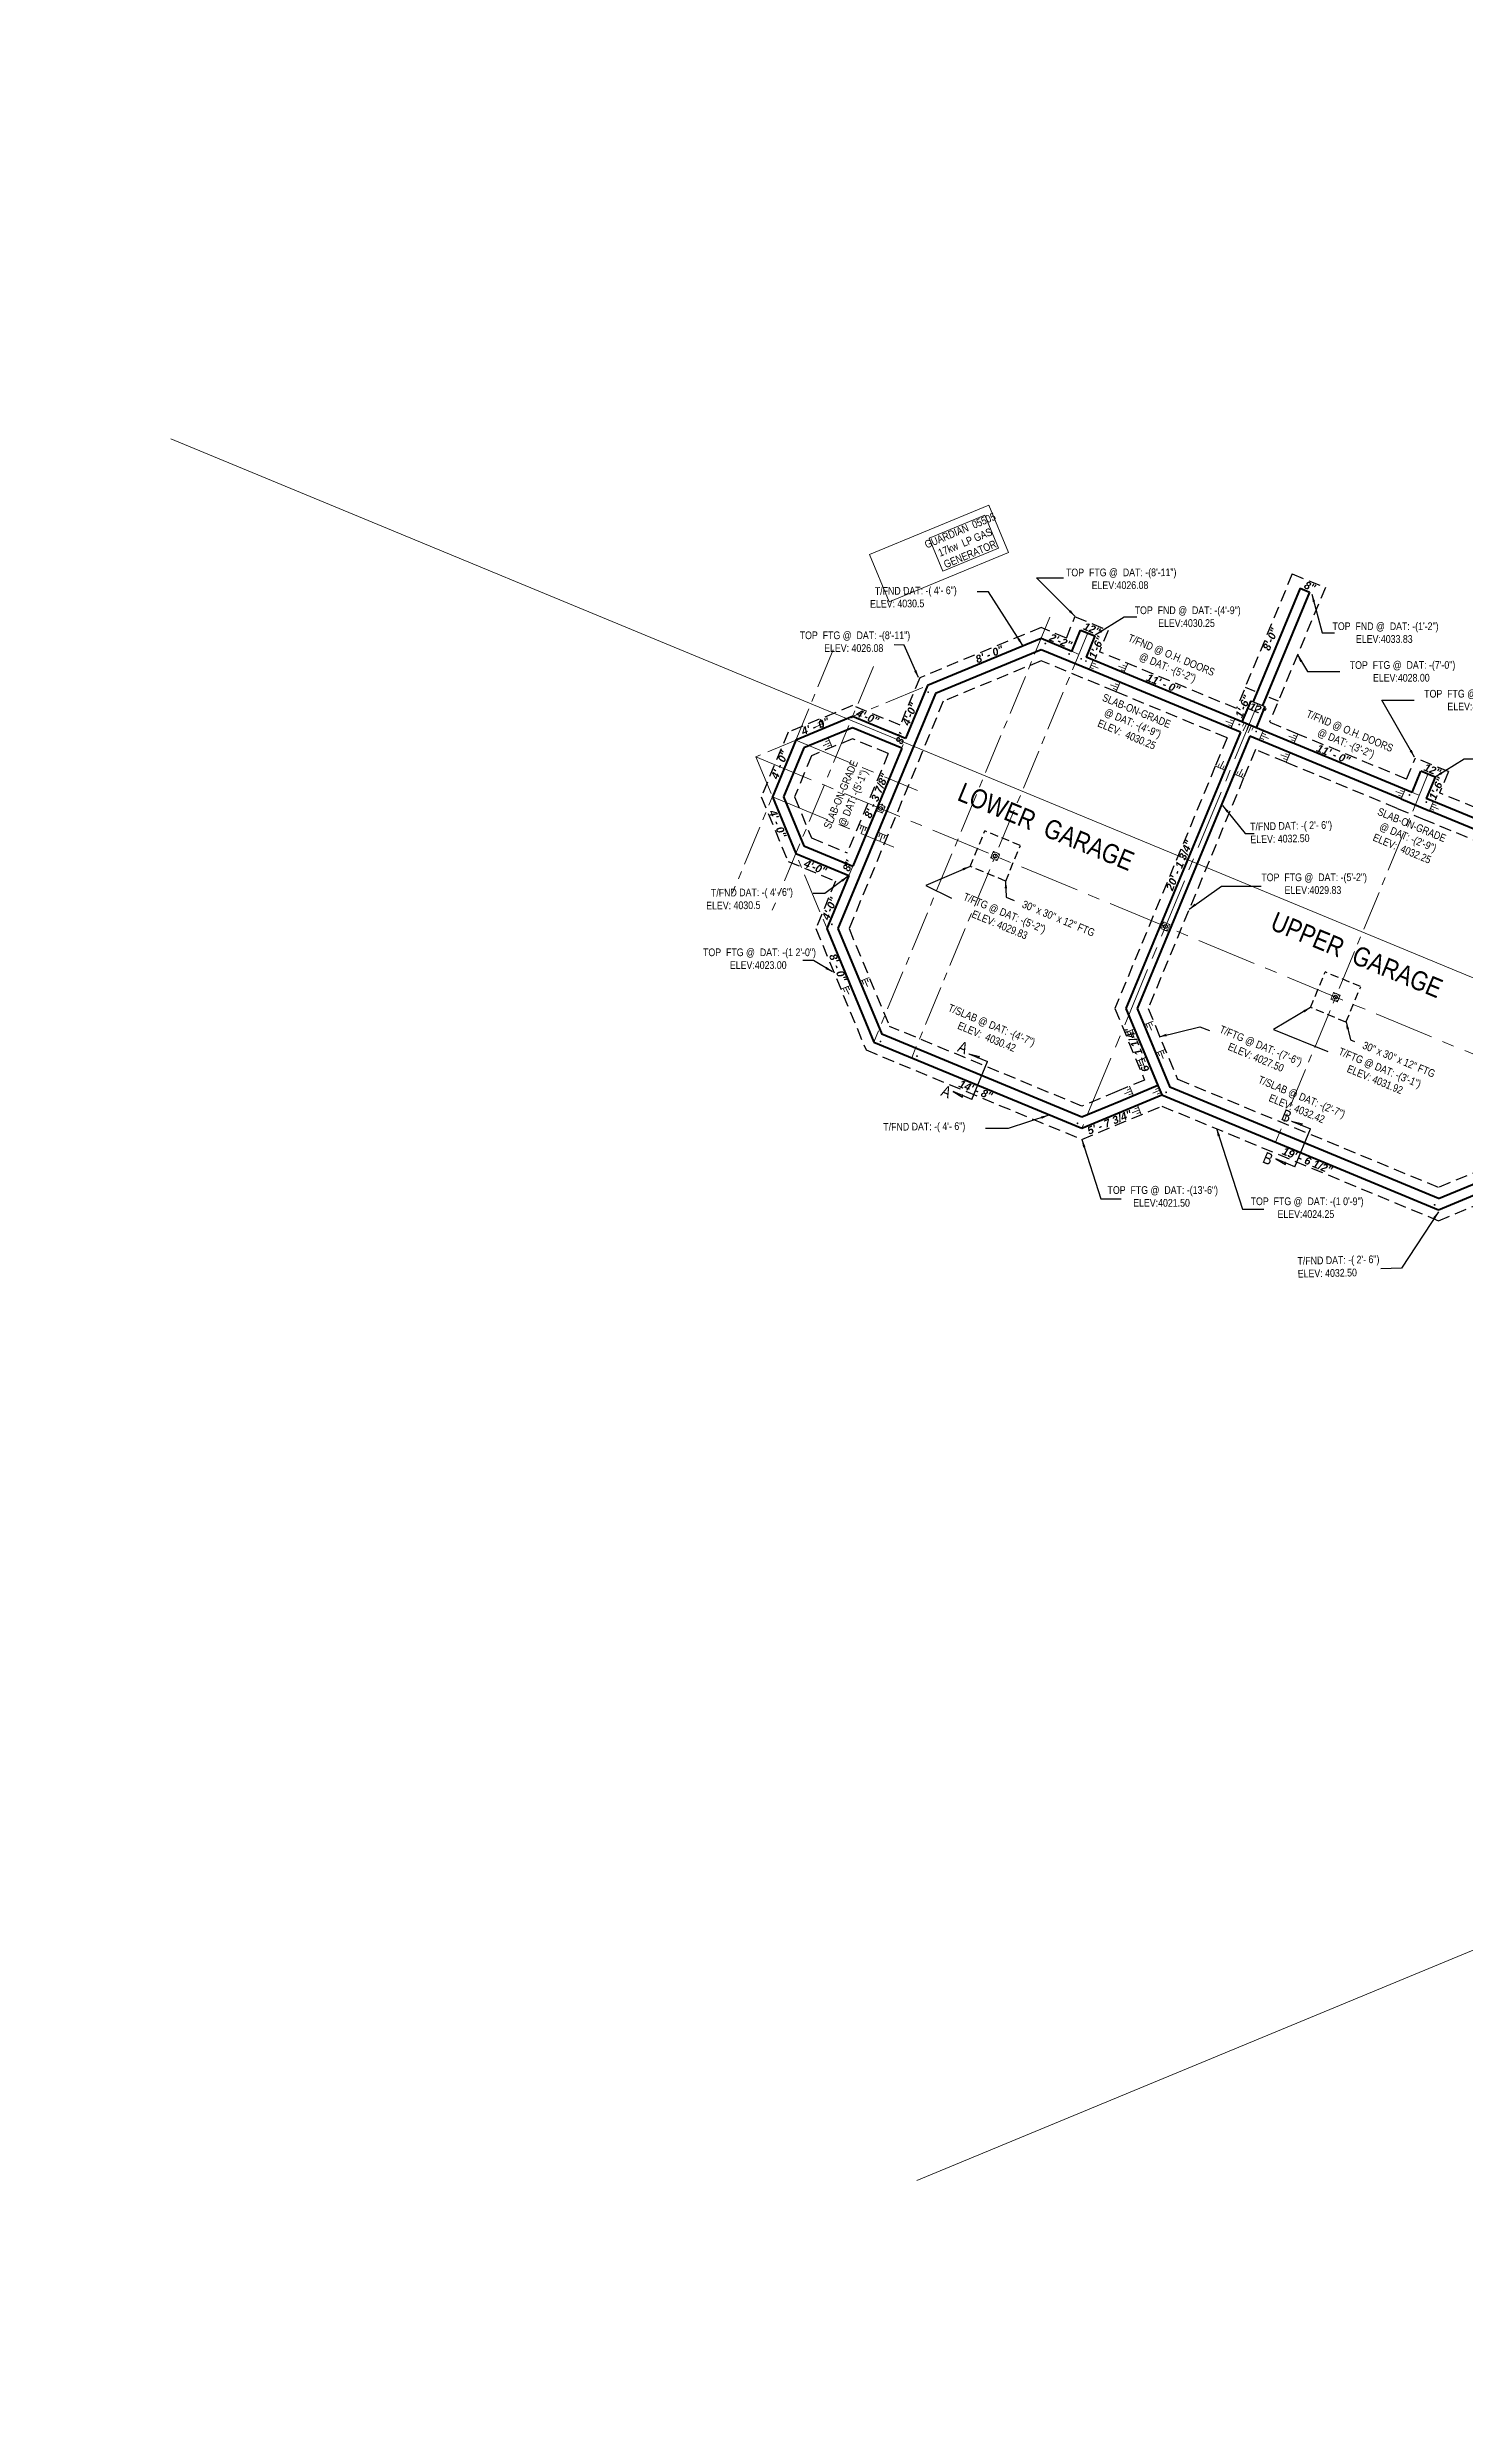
# Model space of a CAD drawing. Header units: inches. Extents: x 2775 to 28360, y 1488 to 9823.
# Drawn here: x 11336 to 12445, y 2918 to 4764 of the extents above; entities that cross this region are included whole.
import ezdxf

# ---------------------------------------------------------------- set-up
doc = ezdxf.new("R2010")
doc.units = ezdxf.units.IN
doc.header["$LTSCALE"] = 0.5
doc.header["$MEASUREMENT"] = 0
doc.header["$PDMODE"] = 1
doc.linetypes.add('CENTER', pattern=[2, 1.25, -0.25, 0.25, -0.25])
doc.linetypes.add('HIDDEN', pattern=[0.375, 0.25, -0.125])
doc.layers.get('Defpoints').update_dxf_attribs({"linetype": 'CONTINUOUS'})
for name, color, linetype, lineweight in [('CONCRETE', 7, 'CONTINUOUS', 30), ('FOOTING', 7, 'HIDDEN', 30), ('FOOTING TEXT', 7, 'CONTINUOUS', 9), ('FOUNDATION', 7, 'CONTINUOUS', 40), ('FOUNDATION TEXT', 7, 'CONTINUOUS', 9), ('GRID', 1, 'CENTER', 20), ('LAYOUT', 6, 'CONTINUOUS', 9), ('WALL FRAMING', 7, 'CONTINUOUS', 30)]:
    doc.layers.add(name, color=color, linetype=linetype, lineweight=lineweight)
doc.layers.add('HVAC', color=7, linetype='CONTINUOUS')
doc.layers.add('STEEL', color=5, linetype='CONTINUOUS')
doc.styles.add('ARCHENT', font='technical.ttf', dxfattribs={"height": 2})
doc.styles.add('ARCHENTLTD', font='technical.ttf', dxfattribs={"height": 6})
doc.styles.add('BEI', font='romans.shx', dxfattribs={"width": 0.75})
doc.dimstyles.new('ARCHENTLTD', dxfattribs={"dimtxt": 12, "dimasz": 6, "dimexe": 9, "dimexo": 3, "dimgap": 1, "dimtad": 0, "dimdec": 4, "dimzin": 1, "dimdsep": 46, "dimlunit": 4, "dimtxsty": 'ARCHENT', "dimcen": 6, "dimaunit": 1, "dimadec": 5, "dimazin": 0, "dimtfac": 1, "dimtdec": 4, "dimtofl": 0, "dimtmove": 0, "dimatfit": 3, "dimfxl": 1, "dimfrac": 2, "dimtolj": 1, "dimtzin": 0, "dimarcsym": 0})
doc.dimstyles.get("Standard").update_dxf_attribs({"dimscale": 50, "dimtxt": 0.18, "dimasz": 0.18, "dimexe": 0.18, "dimexo": 0.0625, "dimgap": 0.09, "dimtad": 0, "dimtoh": 1, "dimzin": 0, "dimdsep": 46, "dimtxsty": 'BEI', "dimcen": 0.09, "dimclrd": 256, "dimclre": 256, "dimclrt": 256, "dimadec": 1, "dimazin": 0, "dimtfac": 1, "dimtofl": 0, "dimtmove": 0, "dimatfit": 3, "dimfxl": 1, "dimtolj": 1, "dimtzin": 0, "dimlwd": -1, "dimlwe": -1, "dimarcsym": 0})

# ---------------------------------------------------------------- blocks, each defined once
blk = doc.blocks.new('*D34')
at = {"layer": 'Defpoints', "color": 0, "ltscale": 150}
for p in [(11336.4, 4496.8, -44590.3), (14529.7, 4138.2, -44590.3), (13445.9, 3646.6), (14529.7, 3176.8, -44590.3), (12016.7, 3096.3, -44590.3)]:
    blk.add_point(p, dxfattribs=at)
at = {"layer": 'LAYOUT', "ltscale": 150}
for start, end in [(9.2836, 15.9025), (344.1589, 350.7778)]:
    blk.add_arc((13368.6, 3656.8), 78, start, end, dxfattribs=at)
for points in [[(13442.1, 3677.6), (13445, 3678.6), (13440.6, 3686.6)], [(13445, 3635), (13442.1, 3636), (13440.6, 3627)]]:
    blk.add_solid(points, dxfattribs=at)
at = {"layer": 'LAYOUT', "color": 6, "ltscale": 150, "insert": (13446.5, 3656.8), "char_height": 6.25, "attachment_point": 5, "rotation": 270.0307, "style": 'BEI'}
blk.add_mtext('\\A1;45.0°', dxfattribs=at)
blk = doc.blocks.new('*D35')
at = {"layer": 'Defpoints', "color": 0, "ltscale": 150}
for p in [(13368.6, 4764.1, -44590.3), (14530, 4138.3, -44590.3), (13423.7, 3711.8), (12017, 3096.4, -44590.3), (13368.9, 2918.1, -44590.3)]:
    blk.add_point(p, dxfattribs=at)
at = {"layer": 'LAYOUT', "ltscale": 150}
for start, end in [(65.4639, 83.3705), (29.1593, 47.0659)]:
    blk.add_arc((13368.8, 3656.9), 77.7, start, end, dxfattribs=at)
for points in [[(13377.7, 3732.6), (13377.9, 3735.6), (13368.8, 3734.6)], [(13438, 3695.4), (13435.3, 3694.1), (13440.6, 3686.6)]]:
    blk.add_solid(points, dxfattribs=at)
at = {"layer": 'LAYOUT', "color": 6, "lineweight": 9, "ltscale": 150, "insert": (13412, 3721.5), "char_height": 6.25, "attachment_point": 5, "rotation": 326.2649, "style": 'BEI'}
blk.add_mtext('\\A1;67.5°', dxfattribs=at)
blk = doc.blocks.new('*D36')
at = {"layer": 'Defpoints', "color": 0, "ltscale": 150}
for p in [(13368.2, 4764.1, -44590.3), (12207, 4138.1, -44590.3), (13338.5, 3728.7), (14720.2, 3096.6, -44590.3), (13368.3, 2918.1, -44590.3)]:
    blk.add_point(p, dxfattribs=at)
at = {"layer": 'LAYOUT', "ltscale": 150}
for start, end in [(96.641, 114.5476), (132.9456, 150.8522)]:
    blk.add_arc((13368.3, 3656.9), 77.7, start, end, dxfattribs=at)
for points in [[(13359.2, 3735.6), (13359.4, 3732.6), (13368.3, 3734.6)], [(13301.8, 3694.1), (13299.1, 3695.4), (13296.5, 3686.6)]]:
    blk.add_solid(points, dxfattribs=at)
at = {"layer": 'LAYOUT', "color": 6, "lineweight": 9, "ltscale": 150, "insert": (13325.1, 3721.5), "char_height": 6.25, "attachment_point": 5, "rotation": 33.7466, "style": 'BEI'}
blk.add_mtext('\\A1;67.5°', dxfattribs=at)

msp = doc.modelspace()

# ---------------------------------------------------------------- hatches: boundary and pattern name
at = {"layer": 'STEEL', "linetype": 'Continuous', "lineweight": 20, "ltscale": 15}
h = msp.add_hatch(color=256, dxfattribs=at)
h.paths.add_polyline_path([(11986.44045, 4171.82422, 0.0846477943), (11986.41247, 4171.7013), (11987.06623, 4171.4305, 0.0846477943), (11987.13336, 4171.53721, 1)])
h.paths.add_polyline_path([(11987.06623, 4171.4305), (11986.41247, 4171.7013, 0.3013559045), (11986.62214, 4171.34385), (11986.66522, 4171.32601, 0.3013559045)])
h = msp.add_hatch(color=256, dxfattribs=at)
h.paths.add_polyline_path([(11984.91027, 4168.13004, -0.0846477943), (11984.97741, 4168.23675), (11985.63116, 4167.96595, -0.0846477943), (11985.60318, 4167.84303, -1)])
h.paths.add_polyline_path([(11985.63116, 4167.96595), (11984.97741, 4168.23675, -0.3013559045), (11985.37842, 4168.34124), (11985.4215, 4168.3234, -0.3013559045)])
h = msp.add_hatch(color=256, dxfattribs=at)
h.paths.add_polyline_path([(11989.27433, 4166.32239, 0.0846477943), (11989.30231, 4166.44532), (11988.64856, 4166.71611, 0.0846477943), (11988.58142, 4166.6094, 1)])
h.paths.add_polyline_path([(11988.64856, 4166.71611), (11989.30231, 4166.44532, 0.3013559045), (11989.09264, 4166.80276), (11989.04957, 4166.8206, 0.3013559045)])
h = msp.add_hatch(color=256, dxfattribs=at)
h.paths.add_polyline_path([(11990.80451, 4170.01657, -0.0846477943), (11990.73737, 4169.90986), (11990.08362, 4170.18066, -0.0846477943), (11990.1116, 4170.30358, -1)])
h.paths.add_polyline_path([(11990.08362, 4170.18066), (11990.73737, 4169.90986, -0.3013559045), (11990.33636, 4169.80537), (11990.29329, 4169.82321, -0.3013559045)])
h = msp.add_hatch(color=256, dxfattribs=at)
h.paths.add_polyline_path([(12074.57536, 4130.94136, -0.0846477943), (12074.6425, 4131.04806), (12075.29625, 4130.77727, -0.0846477943), (12075.26827, 4130.65434, -1)])
h.paths.add_polyline_path([(12075.29625, 4130.77727), (12074.6425, 4131.04806, -0.3013559045), (12075.0435, 4131.15256), (12075.08658, 4131.13471, -0.3013559045)])
h = msp.add_hatch(color=256, dxfattribs=at)
h.paths.add_polyline_path([(12076.10554, 4134.63553, 0.0846477943), (12076.07756, 4134.51261), (12076.73131, 4134.24182, 0.0846477943), (12076.79845, 4134.34852, 1)])
h.paths.add_polyline_path([(12076.73131, 4134.24182), (12076.07756, 4134.51261, 0.3013559045), (12076.28723, 4134.15516), (12076.3303, 4134.13732, 0.3013559045)])
h = msp.add_hatch(color=256, dxfattribs=at)
h.paths.add_polyline_path([(12078.93942, 4129.1337, 0.0846477943), (12078.9674, 4129.25663), (12078.31364, 4129.52742, 0.0846477943), (12078.24651, 4129.42072, 1)])
h.paths.add_polyline_path([(12078.31364, 4129.52742), (12078.9674, 4129.25663, 0.3013559045), (12078.75773, 4129.61407), (12078.71465, 4129.63192, 0.3013559045)])
h = msp.add_hatch(color=256, dxfattribs=at)
h.paths.add_polyline_path([(12080.4696, 4132.82788, -0.0846477943), (12080.40246, 4132.72118), (12079.74871, 4132.99197, -0.0846477943), (12079.77669, 4133.11489, -1)])
h.paths.add_polyline_path([(12079.74871, 4132.99197), (12080.40246, 4132.72118, -0.3013559045), (12080.00145, 4132.61668), (12079.95837, 4132.63453, -0.3013559045)])
h = msp.add_hatch(color=256, dxfattribs=at)
h.paths.add_polyline_path([(12209.1053, 4079.49272, 0.0846477943), (12209.07732, 4079.36979), (12209.73107, 4079.099, 0.0846477943), (12209.79821, 4079.2057, 1)])
h.paths.add_polyline_path([(12209.73107, 4079.099), (12209.07732, 4079.36979, 0.3013559045), (12209.28698, 4079.01235), (12209.33006, 4078.9945, 0.3013559045)])
h = msp.add_hatch(color=256, dxfattribs=at)
h.paths.add_polyline_path([(12207.57512, 4075.79854, -0.0846477943), (12207.64225, 4075.90524), (12208.29601, 4075.63445, -0.0846477943), (12208.26803, 4075.51153, -1)])
h.paths.add_polyline_path([(12208.29601, 4075.63445), (12207.64225, 4075.90524, -0.3013559045), (12208.04326, 4076.00974), (12208.08634, 4075.99189, -0.3013559045)])
h = msp.add_hatch(color=256, dxfattribs=at)
h.paths.add_polyline_path([(12211.93918, 4073.99089, 0.0846477943), (12211.96716, 4074.11381), (12211.3134, 4074.3846, 0.0846477943), (12211.24627, 4074.2779, 1)])
h.paths.add_polyline_path([(12211.3134, 4074.3846), (12211.96716, 4074.11381, 0.3013559045), (12211.75749, 4074.47126), (12211.71441, 4074.4891, 0.3013559045)])
h = msp.add_hatch(color=256, dxfattribs=at)
h.paths.add_polyline_path([(12213.46935, 4077.68506, -0.0846477943), (12213.40222, 4077.57836), (12212.74847, 4077.84915, -0.0846477943), (12212.77645, 4077.97208, -1)])
h.paths.add_polyline_path([(12212.74847, 4077.84915), (12213.40222, 4077.57836, -0.3013559045), (12213.00121, 4077.47386), (12212.95813, 4077.49171, -0.3013559045)])
h = msp.add_hatch(color=256, dxfattribs=at)
h.paths.add_polyline_path([(12342.11433, 4024.30813, 0.0846477943), (12342.08635, 4024.18521), (12342.74011, 4023.91441, 0.0846477943), (12342.80724, 4024.02112, 1)])
h.paths.add_polyline_path([(12342.74011, 4023.91441), (12342.08635, 4024.18521, 0.3013559045), (12342.29602, 4023.82776), (12342.3391, 4023.80992, 0.3013559045)])
h = msp.add_hatch(color=256, dxfattribs=at)
h.paths.add_polyline_path([(12340.58415, 4020.61395, -0.0846477943), (12340.65129, 4020.72066), (12341.30504, 4020.44987, -0.0846477943), (12341.27706, 4020.32694, -1)])
h.paths.add_polyline_path([(12341.30504, 4020.44987), (12340.65129, 4020.72066, -0.3013559045), (12341.0523, 4020.82515), (12341.09538, 4020.80731, -0.3013559045)])
h = msp.add_hatch(color=256, dxfattribs=at)
h.paths.add_polyline_path([(12344.94821, 4018.8063, 0.0846477943), (12344.97619, 4018.92923), (12344.32244, 4019.20002, 0.0846477943), (12344.2553, 4019.09331, 1)])
h.paths.add_polyline_path([(12344.32244, 4019.20002), (12344.97619, 4018.92923, 0.3013559045), (12344.76652, 4019.28667), (12344.72345, 4019.30451, 0.3013559045)])
h = msp.add_hatch(color=256, dxfattribs=at)
h.paths.add_polyline_path([(12346.47839, 4022.50048, -0.0846477943), (12346.41125, 4022.39377), (12345.7575, 4022.66457, -0.0846477943), (12345.78548, 4022.78749, -1)])
h.paths.add_polyline_path([(12345.7575, 4022.66457), (12346.41125, 4022.39377, -0.3013559045), (12346.01025, 4022.28928), (12345.96717, 4022.30712, -0.3013559045)])
at = {"layer": 'WALL FRAMING', "lineweight": 9, "ltscale": 150}
for points in [[(12117.00153, 4297.94498, 1), (12116.37653, 4297.94498, 1)], [(12135.57601, 4289.81808, 1), (12134.95101, 4289.81808, 1)], [(12144.94029, 4285.99351, 1), (12144.31529, 4285.99351, 1)], [(12148.7913, 4284.34034, 1), (12148.1663, 4284.34034, 1)], [(12025.32284, 4259.99862, 1), (12024.69784, 4259.99862, 1)], [(12268.5959, 4234.68429, 1), (12267.9709, 4234.68429, 1)], [(12281.81842, 4229.19938, 1), (12281.19342, 4229.19938, 1)], [(11988.92247, 4171.89905, 1), (11989.15468, 4172.47931, 1)], [(12401.6311, 4179.53824, 1), (12401.0061, 4179.53824, 1)], [(12414.8464, 4174.0605, 1), (12414.2214, 4174.0605, 1)], [(11950.09186, 4078.4872, 1), (11949.46686, 4078.4872, 1)], [(11988.04628, 3986.81184, 1), (11987.42128, 3986.81184, 1)], [(12016.67123, 3975.46344, 1), (12016.04623, 3975.46344, 1)], [(12211.4108, 3947.13197, 1), (12210.7858, 3947.13197, 1)], [(12142.15121, 3922.93535, 1), (12141.52621, 3922.93535, 1)], [(12421.27467, 3859.1403, 1), (12420.64967, 3859.1403, 1)], [(12421.27467, 3859.1403, 1), (12420.64967, 3859.1403, 1)], [(12421.30677, 3859.18546, 1), (12420.68177, 3859.18546, 1)], [(12421.30677, 3859.14031, 1), (12420.68177, 3859.14031, 1)]]:
    msp.add_hatch(color=256, dxfattribs=at).paths.add_polyline_path(points)

# ---------------------------------------------------------------- linework, layer by layer
at = {"layer": 'CONCRETE', "ltscale": 1.5}
msp.add_line((12277.25956, 4253.30447), (12288.34499, 4248.70955), dxfattribs=at)
at = {"layer": 'FOOTING', "ltscale": 75}
for p, q in [((12309.69133, 4352.44026), (12266.04598, 4247.14388)), ((12335.56854, 4341.74584), (12291.90857, 4236.41418)), ((12113.34958, 4310.49335), (12018.50455, 4271.23642)), ((12133.10559, 4302.29731), (12113.35223, 4310.49245)), ((12133.10559, 4302.29731), (12139.85573, 4318.91558)), ((12139.89873, 4318.93364), (12165.78877, 4308.29288)), ((12165.77377, 4308.23092), (12158.93036, 4291.5833)), ((12113.34507, 4284.5169), (12036.86627, 4252.86186)), ((12171.91485, 4260.23886), (12113.343, 4284.5169)), ((12266.04598, 4247.14388), (12158.93036, 4291.5833)), ((12018.50301, 4271.23488), (12003.11909, 4234.12307)), ((11965.96263, 4249.51286), (11915.49571, 4228.60878)), ((12036.86781, 4252.8634), (11963.19694, 4075.14141)), ((12003.11909, 4234.12307), (11965.96486, 4249.51286)), ((12258.72413, 4224.25642), (12171.91485, 4260.23886)), ((12272.90146, 4263.7441), (12280.32234, 4260.69357)), ((12291.42122, 4256.1311), (12298.79878, 4253.09836)), ((11915.49413, 4228.6072), (11894.59004, 4178.14028)), ((12314.0765, 4227.2173), (12291.90857, 4236.41418)), ((11933.86386, 4210.24063), (11920.56653, 4178.13805)), ((11965.96486, 4223.53637), (11933.86228, 4210.23905)), ((11993.92873, 4211.95243), (11961.80754, 4134.46397)), ((11993.92873, 4211.95243), (11965.96263, 4223.53637)), ((12258.72413, 4224.25642), (12249.53604, 4202.08975)), ((12280.89499, 4215.0666), (12271.70517, 4192.89573)), ((12304.90915, 4205.11273), (12280.89499, 4215.0666)), ((12399.05597, 4191.96159), (12314.0765, 4227.2173)), ((12249.53604, 4202.08975), (12171.01915, 4012.66419)), ((12271.70517, 4192.89573), (12197.0055, 4012.6794)), ((12391.75049, 4169.11699), (12304.90915, 4205.11273)), ((12399.05596, 4191.96159), (12405.95707, 4208.61081)), ((12431.81328, 4197.85906), (12405.95068, 4208.58876)), ((12431.81253, 4197.86391), (12424.91855, 4181.23189)), ((11894.59004, 4178.13805), (11915.49459, 4127.67001)), ((11920.56653, 4178.14028), (11933.86386, 4146.0377)), ((12531.67365, 4136.94205), (12424.91855, 4181.23189)), ((12391.75049, 4169.11699), (12413.92373, 4159.92619)), ((12524.77804, 4113.97707), (12413.92373, 4159.92619)), ((11933.86228, 4146.03928), (11961.80754, 4134.46397)), ((11915.49571, 4127.66955), (11952.61717, 4112.29333)), ((11952.61717, 4112.29333), (11937.22041, 4075.15052)), ((11937.22041, 4075.14808), (11976.47825, 3980.30567)), ((11963.19694, 4075.14385), (11994.84919, 3998.67569)), ((12171.01915, 4012.66419), (12194.23258, 3956.76587)), ((12197.0055, 4012.6794), (12220.05519, 3957.29475)), ((12145.20515, 3936.35407), (11994.84761, 3998.67727)), ((11976.48004, 3980.30388), (12145.19737, 3910.37737)), ((12194.23258, 3956.76587), (12172.57403, 3947.75213)), ((12423.99177, 3872.75711), (12220.05519, 3957.29475)), ((12172.57403, 3947.75213), (12145.18632, 3936.35406)), ((12145.21515, 3910.37738), (12207.77461, 3936.40658)), ((12207.75653, 3936.40656), (12423.98488, 3846.78006)), ((12423.98488, 3846.78006), (12593.40151, 3916.87419)), ((12524.17456, 3914.22549), (12423.99177, 3872.75711))]:
    msp.add_line(p, q, dxfattribs=at)
at = {"layer": 'FOOTING', "lineweight": 9, "ltscale": 75}
for p, q in [((12153.27984, 4282.96061), (12156.02779, 4281.75697)), ((12151.67499, 4279.29667), (12154.42294, 4278.09303)), ((12152.47741, 4281.12864), (12157.97332, 4278.72136)), ((12173.32351, 4263.63424), (12167.69712, 4265.71839)), ((12174.01823, 4265.5097), (12171.20503, 4266.55178)), ((12174.85634, 4267.32888), (12171.79069, 4259.93959)), ((12179.39123, 4278.26784), (12173.76484, 4280.35199)), ((12178.69651, 4276.39237), (12175.88332, 4277.43445)), ((12180.08595, 4280.1433), (12177.27275, 4281.18538)), ((12180.92405, 4281.96248), (12177.85841, 4274.57319)), ((12172.6288, 4261.75877), (12169.8156, 4262.80085)), ((11942.3259, 4235.21615), (11936.87372, 4232.7114)), ((11941.49098, 4237.03354), (11938.76489, 4235.78117)), ((11943.16081, 4233.39875), (11940.43472, 4232.14638)), ((11940.79726, 4238.91253), (11943.85454, 4231.51977)), ((12263.29602, 4235.29303), (12257.66963, 4237.37719)), ((12262.60131, 4233.41757), (12259.78811, 4234.45965)), ((12263.99074, 4237.1685), (12261.17754, 4238.21058)), ((12272.13276, 4236.088), (12270.87905, 4233.36253)), ((12273.94974, 4235.2522), (12271.44233, 4229.80125)), ((12275.76673, 4234.4164), (12274.51302, 4231.69092)), ((12277.64467, 4233.71312), (12275.13727, 4228.26217)), ((12279.46166, 4232.87732), (12278.20795, 4230.15184)), ((12286.34658, 4227.92196), (12289.09454, 4226.71832)), ((11948.38289, 4220.5781), (11942.93071, 4218.07336)), ((11947.54798, 4222.3955), (11944.82189, 4221.14313)), ((11949.21781, 4218.76071), (11946.49172, 4217.50834)), ((11946.85425, 4224.27448), (11949.91153, 4216.88172)), ((12284.74173, 4224.25802), (12287.48968, 4223.05438)), ((12285.54416, 4226.08999), (12291.04006, 4223.68271)), ((12306.47935, 4208.89722), (12300.85296, 4210.98138)), ((12307.17407, 4210.77269), (12304.36087, 4211.81477)), ((12308.01218, 4212.59187), (12304.94653, 4205.20258)), ((12312.54707, 4223.53082), (12306.92068, 4225.61498)), ((12311.85235, 4221.65536), (12309.03916, 4222.69744)), ((12313.24179, 4225.40629), (12310.42859, 4226.44837)), ((12314.07989, 4227.22547), (12311.01425, 4219.83618)), ((12249.68228, 4202.0291), (12257.07157, 4198.96345)), ((12251.56048, 4201.33325), (12252.81594, 4204.05792)), ((12253.37692, 4200.49627), (12255.88784, 4205.94561)), ((12255.19337, 4199.6593), (12256.44883, 4202.38397)), ((12264.31345, 4195.95553), (12271.70274, 4192.88988)), ((12266.19165, 4195.25968), (12267.44711, 4197.98435)), ((12268.0081, 4194.42271), (12270.51901, 4199.87205)), ((12269.82454, 4193.58573), (12271.08, 4196.3104)), ((12305.78464, 4207.02176), (12302.97144, 4208.06384)), ((12396.34422, 4180.20292), (12390.71782, 4182.28707)), ((12395.6495, 4178.32746), (12392.8363, 4179.36953)), ((12397.03893, 4182.07838), (12394.22574, 4183.12046)), ((12419.33494, 4172.68077), (12422.08289, 4171.47713)), ((11971.13817, 4156.57643), (11978.52746, 4153.51078)), ((11972.95735, 4155.73833), (11971.91528, 4152.92513)), ((11974.83282, 4155.04361), (11972.74866, 4149.41721)), ((11976.70828, 4154.34889), (11975.66621, 4151.53569)), ((12417.73008, 4169.01683), (12420.47804, 4167.81319)), ((12418.53251, 4170.8488), (12424.02842, 4168.44152)), ((11985.77177, 4150.50871), (11993.16106, 4147.44307)), ((11987.59095, 4149.67061), (11986.54888, 4146.85741)), ((11989.46642, 4148.97589), (11987.38227, 4143.3495)), ((11991.34188, 4148.28117), (11990.29981, 4145.46798)), ((11956.84836, 4027.72926), (11964.24111, 4030.78654)), ((11958.72734, 4028.42298), (11959.97971, 4025.69689)), ((11960.54474, 4029.2579), (11963.04948, 4023.80572)), ((11962.36213, 4030.09281), (11963.6145, 4027.36672)), ((11971.4864, 4033.78625), (11978.87916, 4036.84353)), ((11973.36538, 4034.47998), (11974.61776, 4031.75389)), ((11975.18278, 4035.31489), (11977.68752, 4029.86271)), ((11977.00017, 4036.14981), (11978.25254, 4033.42372)), ((12186.27814, 3996.7795), (12178.88636, 3993.71984)), ((12180.72877, 3994.49827), (12181.85586, 3991.71805)), ((12182.58225, 3995.24967), (12184.83644, 3989.68922)), ((12184.43574, 3996.00107), (12185.56283, 3993.22084)), ((12201.07747, 4002.90255), (12193.68568, 3999.84289)), ((12195.52809, 4000.62132), (12196.65519, 3997.84109)), ((12197.38158, 4001.37272), (12199.63577, 3995.81227)), ((12199.23506, 4002.12411), (12200.36216, 3999.34389)), ((12195.48271, 3974.61476), (12188.09093, 3971.5551)), ((12189.93333, 3972.33353), (12191.06043, 3969.5533)), ((12191.78682, 3973.08493), (12194.04101, 3967.52447)), ((12193.6403, 3973.83632), (12194.7674, 3971.0561)), ((12210.28203, 3980.7378), (12202.89025, 3977.67814)), ((12204.73266, 3978.45657), (12205.85975, 3975.67635)), ((12206.58614, 3979.20797), (12208.84033, 3973.64752)), ((12208.43963, 3979.95937), (12209.56672, 3977.17914)), ((12185.59124, 3944.52256), (12182.53158, 3951.91434)), ((12205.46511, 3950.60904), (12202.68489, 3949.48195)), ((12184.06141, 3948.21845), (12178.50095, 3945.96426)), ((12183.31001, 3950.07194), (12180.52978, 3948.94484)), ((12184.8128, 3946.36497), (12182.03258, 3945.23787)), ((12190.18445, 3933.41913), (12184.624, 3931.16494)), ((12189.43305, 3935.27261), (12186.65283, 3934.14552)), ((12191.71428, 3929.72324), (12188.65462, 3937.11502)), ((12206.21651, 3948.75556), (12200.65606, 3946.50137)), ((12206.96791, 3946.90207), (12204.18768, 3945.77498)), ((12190.93585, 3931.56565), (12188.15562, 3930.43855))]:
    msp.add_line(p, q, dxfattribs=at)
at = {"layer": 'FOOTING', "ltscale": 50}
for p, q in [((12057.94265, 4123.76208), (12069.42315, 4151.47847)), ((12097.02455, 4140.04559), (12069.30817, 4151.5261)), ((12085.65903, 4112.28158), (12097.13954, 4139.99797)), ((12085.54405, 4112.32921), (12057.82767, 4123.80971)), ((12324.00206, 4013.49265), (12335.48256, 4041.20904)), ((12363.08396, 4029.77616), (12335.36758, 4041.25666)), ((12351.71844, 4002.01215), (12363.19895, 4029.72853)), ((12351.60346, 4002.05977), (12323.88708, 4013.54028))]:
    msp.add_line(p, q, dxfattribs=at)
at = {"layer": 'FOOTING TEXT', "linetype": 'Continuous', "lineweight": 30, "ltscale": 25}
for p, q in [((12056.76751, 3977.36154), (12071.55343, 3971.23995)), ((12056.76751, 3977.36154), (12065.24476, 3975.2325)), ((12059.3114, 3941.67093), (12071.55343, 3971.23995)), ((12065.24476, 3975.2325), (12063.53931, 3973.80287)), ((12059.3114, 3941.67093), (12044.52548, 3947.79252)), ((12044.5265, 3947.77838), (12052.03134, 3943.298)), ((12052.03134, 3943.298), (12051.8338, 3945.51462)), ((12309.17939, 3924.70019), (12323.96531, 3918.5786)), ((12309.17939, 3924.70019), (12317.65664, 3922.57116)), ((12311.72328, 3889.00958), (12323.96531, 3918.5786)), ((12317.65664, 3922.57116), (12315.95119, 3921.14152)), ((12311.72328, 3889.00958), (12296.93737, 3895.13117)), ((12296.93838, 3895.11703), (12304.44323, 3890.63665)), ((12304.44323, 3890.63665), (12304.24568, 3892.85327))]:
    msp.add_line(p, q, dxfattribs=at)
at = {"layer": 'FOUNDATION', "ltscale": 50}
for p, q in [((12315.86798, 4341.22588), (12279.10919, 4252.54365)), ((12137.4844, 4291.81949), (12113.34624, 4301.83377)), ((12270.37202, 4236.68797), (12148.49935, 4287.24969)), ((12277.25956, 4253.30447), (12270.37202, 4236.68797)), ((12269.17769, 4228.58343), (12179.68036, 4012.66707)), ((12403.38225, 4181.50628), (12270.37245, 4236.68901)), ((12421.35834, 4193.53538), (12410.27437, 4198.13382)), ((12536.45877, 4126.29721), (12414.46769, 4176.91137))]:
    msp.add_line(p, q, dxfattribs=at)
at = {"layer": 'FOUNDATION', "ltscale": 75}
for p, q in [((12323.26949, 4338.18964), (12286.51244, 4249.51159)), ((12113.34842, 4301.83468), (12024.62476, 4265.11142)), ((12113.34623, 4293.17557), (12030.74606, 4258.98686)), ((12150.9319, 4277.59631), (12113.34623, 4293.17557)), ((12024.62476, 4265.11142), (12007.44668, 4223.67139)), ((12269.17769, 4228.58343), (12150.9319, 4277.59631)), ((12030.74606, 4258.98686), (11954.53826, 4075.14485)), ((12288.35793, 4248.74078), (12281.45599, 4232.08952)), ((12004.38322, 4216.28118), (11966.13512, 4124.01229)), ((12276.56798, 4225.52016), (12188.34292, 4012.67321)), ((12394.81377, 4176.50728), (12276.56798, 4225.52016)), ((12394.81377, 4176.50728), (12416.987, 4167.31647)), ((12527.84132, 4121.36736), (12416.987, 4167.31647)), ((11963.07166, 4116.62208), (11945.87908, 4075.14708)), ((11945.87908, 4075.14708), (11982.60315, 3986.426)), ((11954.53826, 4075.14485), (11988.7243, 3992.55537)), ((12179.68036, 4012.66707), (12204.68668, 3952.45145)), ((12188.34292, 4012.67321), (12213.94205, 3951.1627)), ((12145.20192, 3927.69539), (11988.7243, 3992.55537)), ((11982.60315, 3986.426), (12145.20031, 3919.03605)), ((12204.68668, 3952.45145), (12175.64786, 3940.36623)), ((12424.11788, 3864.04482), (12213.94205, 3951.1627)), ((12145.20031, 3919.03605), (12207.7524, 3945.06951)), ((12175.64786, 3940.36623), (12145.20192, 3927.69539)), ((12207.7579, 3945.0718), (12424.11888, 3855.38561)), ((12424.11888, 3855.38561), (12593.40495, 3925.53329)), ((12424.11788, 3864.04482), (12534.88729, 3909.94474))]:
    msp.add_line(p, q, dxfattribs=at)
at = {"layer": 'FOUNDATION', "linetype": 'HIDDEN', "lineweight": 30, "ltscale": 75}
msp.add_line((12309.66893, 4352.38622), (12335.56631, 4341.74046), dxfattribs=at)
at = {"layer": 'FOUNDATION', "ltscale": 1.5}
for p, q in [((12315.85246, 4341.18844), (12323.25352, 4338.15111)), ((12137.48388, 4291.8182), (12144.257, 4308.49307)), ((12144.257, 4308.49307), (12155.3482, 4303.9346)), ((12155.33292, 4303.87333), (12148.49936, 4287.24968)), ((12403.38225, 4181.50628), (12410.28408, 4198.15725)), ((12421.35897, 4193.5369), (12414.466, 4176.9073)), ((12204.68668, 3952.45145), (12207.7579, 3945.0718))]:
    msp.add_line(p, q, dxfattribs=at)
at = {"layer": 'FOUNDATION', "lineweight": 9, "ltscale": 75}
msp.add_line((12153.99518, 4284.9866), (12150.9319, 4277.59631), dxfattribs=at)
at = {"layer": 'FOUNDATION', "ltscale": 25}
for p, q in [((11965.96374, 4240.85418), (11921.61752, 4222.48538)), ((11965.96374, 4232.19505), (11927.74046, 4216.36244)), ((12007.44668, 4223.67139), (11965.96374, 4240.85418)), ((12004.38322, 4216.28118), (11965.96374, 4232.19505)), ((11921.61752, 4222.48538), (11903.24872, 4178.13916)), ((11927.74046, 4216.36244), (11911.90786, 4178.13916)), ((11903.24872, 4178.13916), (11921.61752, 4133.79294)), ((11911.90786, 4178.13916), (11927.74046, 4139.91588)), ((11927.74046, 4139.91588), (11966.13512, 4124.01229)), ((11921.61752, 4133.79294), (11963.07166, 4116.62208))]:
    msp.add_line(p, q, dxfattribs=at)
at = {"layer": 'FOUNDATION', "lineweight": 20, "ltscale": 75}
for p, q in [((12264.84949, 4239.03748), (12261.78622, 4231.6472)), ((12287.02273, 4229.84668), (12283.95945, 4222.45639)), ((12397.87704, 4183.89757), (12394.81377, 4176.50728)), ((12420.05028, 4174.70676), (12416.987, 4167.31647))]:
    msp.add_line(p, q, dxfattribs=at)
at = {"layer": 'GRID', "ltscale": 50}
for p, q in [((12113.34886, 4301.83572), (11890.26802, 4209.49904)), ((12593.28666, 4102.71929), (12113.34842, 4301.83468)), ((12298.1074, 4225.2533), (12287.02079, 4229.8487)), ((11890.26802, 4209.49904), (11982.60358, 3986.42704)), ((12309.19402, 4220.6579), (12298.1074, 4225.2533)), ((12145.20074, 3919.03709), (11982.6003, 3986.43497)), ((12207.76344, 3945.07411), (12145.20074, 3919.03709)), ((12424.11888, 3855.38561), (12207.7524, 3945.06951)), ((12593.42049, 3925.53973), (12424.11888, 3855.38561))]:
    msp.add_line(p, q, dxfattribs=at)
at = {"layer": 'GRID', "linetype": 'CENTER', "lineweight": 20, "ltscale": 50}
for p, q in [((12120.23905, 4318.46298), (11982.61151, 3986.43032)), ((12149.80248, 4306.21389), (12012.17319, 3974.17701)), ((11950.85541, 4292.99245), (11871.87554, 4102.44996)), ((11982.21774, 4279.99372), (11903.23788, 4089.45122)), ((12024.67592, 4265.13259), (11945.90342, 4075.09037)), ((12275.93568, 4234.44104), (12273.82968, 4229.36022)), ((12415.81635, 4195.8346), (12296.60793, 3908.23889))]:
    msp.add_line(p, q, dxfattribs=at)
at = {"layer": 'GRID', "ltscale": 75}
for p, q in [((12282.80849, 4251.02201), (12145.20074, 3919.03709)), ((11890.26802, 4209.49904), (12481.70907, 3964.36465)), ((11921.62813, 4222.48031), (12016.6138, 4183.11163)), ((11903.24963, 4178.13811), (11998.23307, 4138.77036)), ((12181.82283, 4007.38954), (12207.7602, 3945.06628))]:
    msp.add_line(p, q, dxfattribs=at)
at = {"layer": 'HVAC', "color": 7, "lineweight": 9, "ltscale": 1.5}
for p, q in [((12072.56876, 4406.21818), (11979.25692, 4367.56715)), ((12087.87609, 4369.26299), (12072.56876, 4406.21818)), ((11979.25692, 4367.56715), (11994.56426, 4330.61197)), ((11994.56426, 4330.61197), (12087.87609, 4369.26299))]:
    msp.add_line(p, q, dxfattribs=at)
at = {"layer": 'HVAC', "color": 7, "lineweight": 20, "ltscale": 1.5}
for p, q in [((12069.32158, 4398.3788), (12025.89924, 4380.39268)), ((12080.03672, 4372.51017), (12069.32158, 4398.3788)), ((12025.89924, 4380.39268), (12036.61438, 4354.52405)), ((12036.61438, 4354.52405), (12080.03672, 4372.51017))]:
    msp.add_line(p, q, dxfattribs=at)
at = {"layer": 'LAYOUT', "color": 6, "ltscale": 150}
for p, q in [((12975.24561, 3819.59345), (11433.02486, 4458.12095)), ((13368.50138, 3656.7467), (12016.33977, 3096.40237))]:
    msp.add_line(p, q, dxfattribs=at)
at = {"layer": 'STEEL', "linetype": 'HIDDEN', "lineweight": 20}
for p, q in [((11986.38341, 4172.66352), (11984.27646, 4167.5769)), ((11991.43832, 4170.56971), (11986.38341, 4172.66352)), ((11984.27646, 4167.5769), (11989.33137, 4165.48309)), ((11989.33137, 4165.48309), (11991.43832, 4170.56971)), ((12076.0485, 4135.47484), (12073.94155, 4130.38821)), ((12081.10341, 4133.38102), (12076.0485, 4135.47484)), ((12073.94155, 4130.38821), (12078.99646, 4128.2944)), ((12078.99646, 4128.2944), (12081.10341, 4133.38102)), ((12209.04826, 4080.33202), (12206.94131, 4075.2454)), ((12214.10317, 4078.23821), (12209.04826, 4080.33202)), ((12206.94131, 4075.2454), (12211.99622, 4073.15158)), ((12211.99622, 4073.15158), (12214.10317, 4078.23821)), ((12342.05729, 4025.14743), (12339.95034, 4020.06081)), ((12347.1122, 4023.05362), (12342.05729, 4025.14743)), ((12339.95034, 4020.06081), (12345.00525, 4017.967)), ((12345.00525, 4017.967), (12347.1122, 4023.05362))]:
    msp.add_line(p, q, dxfattribs=at)
at = {"layer": 'STEEL', "lineweight": 30, "ltscale": 75}
for centre in [(11987.8118, 4169.06871), (12077.47688, 4131.88002), (12210.54085, 4076.73721), (12343.48568, 4021.55262), (12343.54989, 4021.55262)]:
    msp.add_circle(centre, 1.5, dxfattribs=at)
at = {"layer": 'WALL FRAMING', "color": 9, "linetype": 'Continuous', "lineweight": 5, "ltscale": 150}
for centre in [(12116.68903, 4297.94498), (12135.26351, 4289.81808), (12144.62779, 4285.99351), (12148.4788, 4284.34034), (12025.01034, 4259.99862), (12268.29062, 4234.67712), (12281.50592, 4229.19938), (11989.03857, 4172.18918), (12401.3186, 4179.53824), (12414.5339, 4174.0605), (11949.77936, 4078.4872), (11987.73378, 3986.81184), (12016.35873, 3975.46344), (12211.0983, 3947.13197), (12141.83871, 3922.93535), (12420.96217, 3859.1403), (12420.96217, 3859.1403), (12420.96217, 3859.1403), (12420.99427, 3859.18546), (12420.99427, 3859.14031)]:
    msp.add_circle(centre, 0.3125, dxfattribs=at)

# ---------------------------------------------------------------- texts
at = {"layer": 'FOOTING TEXT', "ltscale": 50, "char_height": 6, "attachment_point": 5, "rotation": 0.09277778, "style": 'ARCHENT'}
for s, insert in [(' TOP  FTG @  DAT: -(8\'-11") \\PELEV:4026.08', (12175.05283, 4348.5401)), (' TOP  FTG @  DAT: -(7\'-0") \\PELEV:4028.00', (12394.95825, 4276.15998)), (' TOP  FTG @  DAT: -(5\'-2") \\PELEV:4029.83', (12453.17558, 4253.73794)), (' TOP  FTG @  DAT: -(5\'-2") \\PELEV:4029.83', (12325.86304, 4110.20688))]:
    msp.add_mtext(s, dxfattribs=dict(at, insert=insert))
at = {"layer": 'FOOTING TEXT', "ltscale": 50, "char_height": 6, "attachment_point": 5, "style": 'ARCHENT'}
for s, insert in [(' TOP  FTG @  DAT: -(8\'-11") \\PELEV: 4026.08', (11966.86745, 4299.3787)), (' TOP  FTG @  DAT: -(1 2\'-0") \\PELEV:4023.00', (11892.23263, 4051.57468)), (' TOP  FTG @  DAT: -(13\'-6") \\PELEV:4021.50', (12207.51847, 3865.72521)), (' TOP  FTG @  DAT: -(1 0\'-9") \\PELEV:4024.25', (12320.35715, 3856.93851))]:
    msp.add_mtext(s, dxfattribs=dict(at, insert=insert))
at = {"layer": 'FOUNDATION TEXT', "color": 1, "lineweight": 20, "ltscale": 75, "char_height": 6, "style": 'ARCHENTLTD'}
for s, insert, attachment_point, rotation in [('\\P{\\fTechnical|b0|i0|c0|p2;\\C7;GUARDIAN  05505  \\P17kw  LP GAS \\PGENERATOR}', (12052.01091, 4381.71356), 5, 22.65083472), ('{\\fArial|b1|i1|c0|p34;8"}', (12320.69072, 4347.03422), 1, 337.28559028), ('{\\fArial|b1|i1|c0|p34;12"}', (12148.10091, 4314.71774), 1, 337.28559028), ('{\\fArial|b1|i1|c0|p34;1\'-6"}', (12150.36621, 4287.90078), 1, 67.28559028), ('{\\fArial|b1|i1|c0|p34;8\'-0"}', (12286.37614, 4294.17486), 1, 67.28559028), ('{\\fArial|b1|i1|c0|p34;1\'-6"}', (12264.89784, 4241.59583), 1, 67.28559028), ('{\\fArial|b1|i1|c0|p34;12"}', (12277.59052, 4252.1748), 1, 337.28559028), ('{\\fArial|b1|i1|c0|p34;12"}', (12414.34366, 4204.47462), 1, 337.28559028), ('{\\fArial|b1|i1|c0|p34;1\'-6"}', (12416.33223, 4177.55689), 1, 67.28559028)]:
    msp.add_mtext(s, dxfattribs=dict(at, insert=insert, attachment_point=attachment_point, rotation=rotation))
at = {"layer": 'FOUNDATION TEXT', "char_height": 6, "attachment_point": 1, "style": 'ARCHENT'}
for s, insert, rotation in [('  T/FND DAT: -( 4\'- 6")\\PELEV: 4030.5', (11979.48818, 4341.96276), 0.58230024), ('T/FND DAT: -( 2\'- 6")\\PELEV: 4032.50', (12276.69782, 4157.82103), 1.30152676), ('  T/FND DAT: -( 4\'- 6")\\PELEV: 4030.5', (11851.39408, 4106.083), 0.58230024), ('  T/FND DAT: -( 4\'- 6")', (11986.15393, 3923.07076), 0.58230024), ('T/FND DAT: -( 2\'- 6")\\PELEV: 4032.50', (12313.72096, 3818.3162), 1.30152676)]:
    msp.add_mtext(s, dxfattribs=dict(at, insert=insert, rotation=rotation))
at = {"layer": 'FOUNDATION TEXT', "ltscale": 50, "char_height": 6, "attachment_point": 5, "style": 'ARCHENT'}
for s, insert in [(' TOP  FND @  DAT: -(4\'-9") \\PELEV:4030.25', (12227.00673, 4318.94171)), (' TOP  FND @  DAT: -(1\'-2") \\PELEV:4033.83', (12381.66241, 4306.48126))]:
    msp.add_mtext(s, dxfattribs=dict(at, insert=insert))
at = {"layer": 'FOUNDATION TEXT', "color": 1, "lineweight": 20, "ltscale": 75, "char_height": 6, "width": 48.625, "attachment_point": 1, "style": 'ARCHENTLTD'}
for s, insert, rotation in [('{\\fArial|b1|i1|c0|p34;2\'-2"}', (12121.49747, 4306.05505), 337.65083472), ('{\\fArial|b1|i1|c0|p34;8\' - 0"}', (12061.30973, 4287.97945), 22.65083472), ('{\\fArial|b1|i1|c0|p34;11\' - 0"}', (12197.30358, 4274.6867), 337.65083472), ('{\\fArial|b1|i1|c0|p34;4\'-0"}', (12004.52729, 4235.60376), 67.65083472), ('{\\fArial|b1|i1|c0|p34;4\' - 0"}', (11925.18211, 4231.76395), 22.29838), ('{\\fArial|b1|i1|c0|p34;4\'-0"}', (11970.53023, 4246.79781), 337.65083472), ('{\\fArial|b1|i1|c0|p34;8"}', (11999.23089, 4221.02261), 67.65083472), ('{\\fArial|b1|i1|c0|p34;4\' - 0"}', (11901.91342, 4193.71106), 68.23039021), ('{\\fArial|b1|i1|c0|p34;11\' - 0"}', (12330.29768, 4219.511), 337.65083472), ('{\\fArial|b1|i1|c0|p34;8\' - 3 7/8"}', (11974.74861, 4163.08777), 67.65083472), ('{\\fArial|b1|i1|c0|p34;4\' - 0"}', (11905.99137, 4168.70182), 292.29838), ('{\\fArial|b1|i1|c0|p34;20\' - 1 3/4"}', (12210.66666, 4106.585), 67.4667725), ('{\\fArial|b1|i1|c0|p34;4\'-0"}', (11929.69796, 4129.30967), 337.65083472), ('{\\fArial|b1|i1|c0|p34;8"}', (11957.82019, 4121.48455), 67.65083472), ('{\\fArial|b1|i1|c0|p34;4\'-0"}', (11941.79927, 4083.6015), 67.65083472), ('{\\fArial|b1|i1|c0|p34;8\' - 0"}', (11952.96209, 4056.20437), 292.65083472), ('{\\fArial|b1|i1|c0|p34;6\' - 1 1/4"}', (12192.75276, 3962.28239), 112.4667725), ('{\\fArial|b1|i1|c0|p34;14\' - 8"}', (12050.7308, 3957.09261), 337.4667725), ('{\\fArial|b1|i1|c0|p34;5\' - 7 3/4"}', (12148.68852, 3919.48566), 22.4667725), ('{\\fArial|b1|i1|c0|p34;19\' - 6 1/2"}', (12303.53758, 3904.46098), 337.4667725)]:
    msp.add_mtext(s, dxfattribs=dict(at, insert=insert, rotation=rotation))
at = {"layer": 'FOUNDATION TEXT', "ltscale": 50, "attachment_point": 5, "style": 'ARCHENT'}
for s, insert, char_height, rotation in [('T/FND @ O.H. DOORS\\P @ DAT: -(5\'-2")', (12212.99772, 4283.55528), 6, 337.5), ('SLAB-ON-GRADE\\P @ DAT: -(4\'-9")\\PELEV:  4030.25', (12184.17489, 4236.13715), 6, 337.5), ('T/FND @ O.H. DOORS\\P @ DAT: -(3\'-2")', (12352.46544, 4224.23209), 6, 337.5), ('SLAB-ON-GRADE\\P @ DAT: -(5\'-1")', (11962.13991, 4177.75102), 6, 67.5), ('LOWER  GARAGE', (12117.25142, 4154.73822), 15, 337.5), ('SLAB-ON-GRADE\\P @ DAT: -(2\'-9")\\PELEV:  4032.25', (12399.35763, 4146.92349), 6, 337.5), ('T/FTG @ DAT: -(5\'-2")\\PELEV: 4029.83', (12082.92167, 4082.76999), 6, 337.5), ('30" x 30" x 12" FTG', (12127.01859, 4083.05), 6, 337.5), ('UPPER  GARAGE', (12360.16101, 4054.54476), 15, 337.5), ('T/SLAB @ DAT: -(4\'-7")\\PELEV:  4030.42', (12072.78933, 3995.16334), 6, 337.5), ('T/FTG @ DAT: -(7\'-6")\\PELEV: 4027.50', (12283.24713, 3979.10136), 6, 337.5), ('T/FTG @ DAT: -(3\'-1")\\PELEV: 4031.92', (12376.29129, 3961.7845), 6, 337.5), ('30" x 30" x 12" FTG', (12393.10063, 3972.83521), 6, 337.5), ('T/SLAB @ DAT: -(2\'-7")\\PELEV: 4032.42', (12315.19051, 3939.00092), 6, 337.5)]:
    msp.add_mtext(s, dxfattribs=dict(at, insert=insert, char_height=char_height, rotation=rotation))
at = {"layer": 'FOUNDATION TEXT', "lineweight": 30, "ltscale": 50, "char_height": 9, "attachment_point": 5, "rotation": 337.51938999, "style": 'ARCHENT'}
for s, insert in [('A', (12052.24963, 3982.25005)), ('A', (12039.27417, 3947.73302)), ('B', (12305.29275, 3928.81973)), ('B', (12290.67715, 3895.4182))]:
    msp.add_mtext(s, dxfattribs=dict(at, insert=insert))

# ---------------------------------------------------------------- dimensions: what is measured, and where the dimension line sits
at = {"layer": 'LAYOUT', "color": 6, "lineweight": 9, "ltscale": 150}
for base, line1, line2, picture, middle in [((13423.72935, 3711.83768), ((13368.91165, 2918.08615, -44590.39094), (13368.61097, 4764.10823, -44590.39094)), ((14529.96029, 4138.32456, -44590.39094), (12016.98849, 3096.36778, -44590.39094)), '*D35', (13411.95168, 3721.49793, -0.0698)), ((13338.53668, 3728.66929), ((13368.303, 2918.08609, -44590.39094), (13368.23463, 4764.10819, -44590.39094)), ((12207.01044, 4138.09235, -44590.39094), (14720.19049, 3096.63799, -44590.39094)), '*D36', (13325.10235, 3721.48925, -0.0698))]:
    dim = msp.add_angular_dim_2l(base=base, line1=line1, line2=line2, dimstyle='Standard', override={"dimtxt": 0.125, "dimclrd": 256, "dimclre": 256, "dimclrt": 6}, dxfattribs=at)
    dim.commit()
    dim.dimension.update_dxf_attribs({"geometry": picture, "text_midpoint": middle})
at = {"layer": 'LAYOUT', "color": 6, "ltscale": 150}
dim = msp.add_angular_dim_2l(base=(13445.86589, 3646.64354), line1=((14529.70246, 4138.21765, -44590.39094), (12016.73067, 3096.26087, -44590.39094)), line2=((14529.70246, 3176.78592, -44590.39094), (11336.37403, 4496.83476, -44590.39094)), dimstyle='Standard', override={"dimtxt": 0.125, "dimclrd": 256, "dimclre": 256, "dimclrt": 6}, dxfattribs=at)
dim.commit()
dim.dimension.update_dxf_attribs({"geometry": '*D34', "text_midpoint": (13446.52682, 3656.81537, -0.0698)})

# ---------------------------------------------------------------- leaders
at = {"layer": 'FOOTING TEXT', "ltscale": 10}
for points in [[(12140.04325, 4319.1595), (12109.64321, 4349.28174), (12130.77574, 4349.28174)], [(12017.45244, 4271.3222), (12006.19189, 4296.63833), (11998.55072, 4297.04015)], [(12313.73856, 4289.08001), (12321.51435, 4276.02745), (12346.80554, 4276.02745)], [(12405.28976, 4209.14111), (12379.73168, 4253.60542), (12405.02286, 4253.60542)], [(12057.82767, 4123.80971), (12023.21966, 4108.82572), (12043.3214, 4098.95908)], [(12085.63857, 4112.57821), (12086.08253, 4099.65363), (12092.35506, 4097.17491)], [(12229.01223, 4090.41193), (12254.39934, 4108.28225), (12285.51941, 4108.23307)], [(11950.39546, 4041.32813), (11935.38397, 4050.09718), (11927.16534, 4050.09718)], [(12324.00206, 4013.49265), (12295.05198, 3996.39372), (12337.43574, 3979.14754)], [(12205.55002, 3990.55221), (12237.40669, 3998.44454), (12245.06807, 3995.53984)], [(12351.72062, 4002.36341), (12355.30084, 3988.19948), (12358.4371, 3986.96012)], [(12250.46983, 3918.78818), (12270.91246, 3855.69544), (12287.43466, 3855.69544)], [(12145.22969, 3910.17091), (12160.17016, 3863.81749), (12175.95951, 3863.81749)]]:
    msp.add_leader(points, dimstyle='ARCHENTLTD', override={"dimgap": 1, "dimtad": 0}, dxfattribs=at)
at = {"layer": 'FOUNDATION TEXT', "ltscale": 10}
for points in [[(12099.04165, 4296.33757), (12072.33128, 4338.36925), (12063.36682, 4338.36925)], [(12255.2545, 4171.38765), (12272.9536, 4149.49205), (12280.03672, 4149.46974)], [(11962.59636, 4116.13563), (11944.23718, 4102.4895), (11935.27272, 4102.4895)], [(12119.35262, 3929.23733), (12087.5973, 3918.91554), (12069.99793, 3918.91554)], [(12423.95923, 3853.86439), (12395.23294, 3809.60091), (12378.86489, 3809.2808)]]:
    msp.add_leader(points, dimstyle='ARCHENTLTD', override={"dimgap": 1, "dimtad": 0}, dxfattribs=at)
at = {"layer": 'FOUNDATION TEXT', "lineweight": 9, "ltscale": 10}
for points in [[(12325.11889, 4336.47436), (12333.0598, 4306.36073), (12342.80704, 4306.36073)], [(12155.66927, 4304.65374), (12178.40411, 4318.82118), (12188.15135, 4318.82118)], [(12421.40455, 4193.67477), (12444.13939, 4207.84221), (12453.88663, 4207.84221)]]:
    msp.add_leader(points, dimstyle='ARCHENTLTD', override={"dimgap": 1, "dimtad": 0}, dxfattribs=at)

doc.saveas('drawing.dxf')
